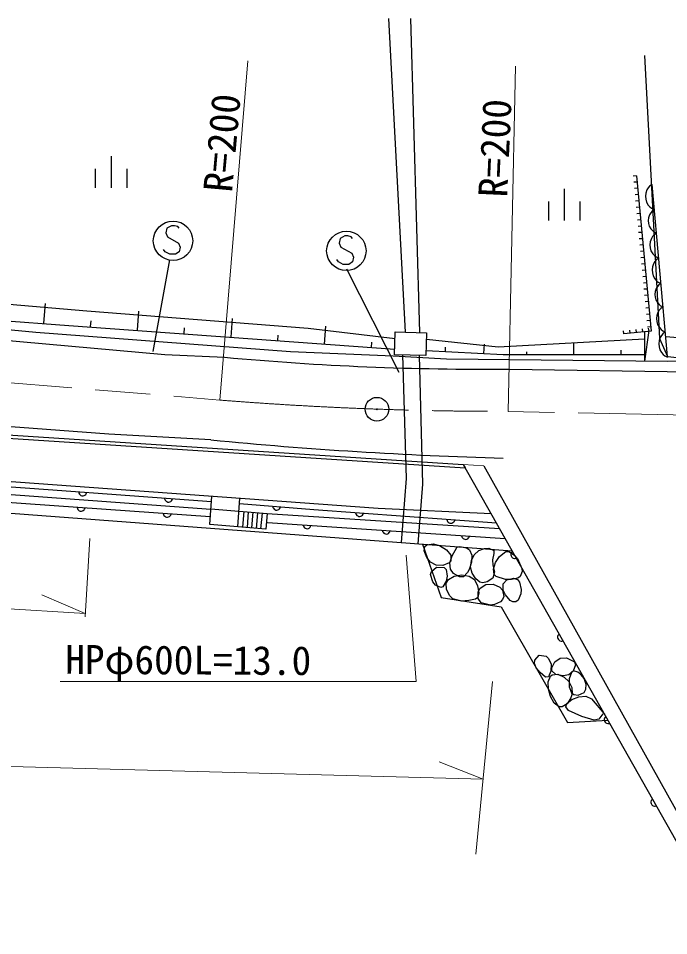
# Model space of a CAD drawing. Units: millimetres, scale not verified. Extents: x 40000 to 680000, y 20000 to 380000.
# Drawn here: x 146984 to 188253, y 248977 to 307191 of the extents above; entities that cross this region are included whole.
import ezdxf
from ezdxf.enums import TextEntityAlignment as Align

# ---------------------------------------------------------------- set-up
doc = ezdxf.new("R2010")
doc.units = ezdxf.units.MM
doc.header["$LTSCALE"] = 1000
doc.linetypes.add('CHAIN', pattern=[18.5, 12, -1.5, 3.5, -1.5])
for name, color, linetype, lineweight in [('M-BGD', 7, 'Continuous', 25), ('M-BGD-EXST', 7, 'Continuous', 25), ('M-BMK', 2, 'CHAIN', 13), ('M-BMK-SRVR', 3, 'Continuous', 25), ('M-STR-HTXT', 7, 'Continuous', 13), ('M-STR-STRC', 7, 'Continuous', 25)]:
    doc.layers.add(name, color=color, linetype=linetype, lineweight=lineweight)
doc.styles.add('ＭＳ ゴシック', font='')
doc.styles.get('ＭＳ ゴシック').set_extended_font_data('MS Gothic')

msp = doc.modelspace()

# ---------------------------------------------------------------- linework, layer by layer
at = {"layer": 'M-BGD'}
for p, q in [((171560, 287280), (170497, 307191)), ((171863, 307177), (172441, 287254)), ((186730, 304835), (187679, 286869)), ((152867, 298438), (152867, 296438)), ((151867, 297638), (151867, 296438)), ((153867, 297638), (153867, 296438)), ((186206, 297204), (186007, 297185)), ((186206, 297204), (187137, 287349)), ((181623, 296365), (181623, 294365)), ((186244, 296804), (186045, 296786)), ((186282, 296405), (186083, 296386)), ((186959, 296434), (186875, 296298)), ((187046, 296538), (186959, 296434)), ((187197, 296648), (187046, 296538)), ((188183, 285721), (187197, 296648)), ((186319, 296006), (186120, 295987)), ((186797, 296098), (186782, 295904)), ((186782, 295904), (186800, 295713)), ((186875, 296298), (186797, 296098)), ((180623, 295565), (180623, 294365)), ((182623, 295565), (182623, 294365)), ((186357, 295606), (186158, 295587)), ((186395, 295207), (186196, 295188)), ((186800, 295713), (186849, 295524)), ((186849, 295524), (186962, 295342)), ((186962, 295342), (187069, 295223)), ((187069, 295223), (187173, 295136)), ((186433, 294807), (186233, 294788)), ((187039, 294726), (186966, 294539)), ((187118, 294854), (187039, 294726)), ((187200, 294952), (187118, 294854)), ((187173, 295136), (187341, 295055)), ((187341, 295055), (187200, 294952)), ((186470, 294408), (186271, 294389)), ((186508, 294008), (186309, 293989)), ((186966, 294539), (186952, 294357)), ((186952, 294357), (186968, 294178)), ((186968, 294178), (187014, 294001)), ((187014, 294001), (187120, 293830)), ((186546, 293609), (186347, 293590)), ((187120, 293830), (187221, 293719)), ((187221, 293719), (187318, 293637)), ((187325, 293451), (187238, 293347)), ((187318, 293637), (187476, 293561)), ((187476, 293561), (187325, 293451)), ((186583, 293209), (186384, 293191)), ((187076, 293011), (187061, 292817)), ((187061, 292817), (187078, 292625)), ((187154, 293211), (187076, 293011)), ((187238, 293347), (187154, 293211)), ((186621, 292810), (186422, 292791)), ((186659, 292410), (186460, 292392)), ((187078, 292625), (187127, 292437)), ((187127, 292437), (187240, 292254)), ((187240, 292254), (187347, 292136)), ((186697, 292011), (186497, 291992)), ((187382, 291753), (187298, 291617)), ((187347, 292136), (187452, 292049)), ((187469, 291857), (187382, 291753)), ((187452, 292049), (187620, 291967)), ((187620, 291967), (187469, 291857)), ((186734, 291612), (186535, 291593)), ((186772, 291212), (186573, 291193)), ((187219, 291417), (187205, 291223)), ((187205, 291223), (187222, 291032)), ((187298, 291617), (187219, 291417)), ((186810, 290813), (186611, 290794)), ((187222, 291032), (187271, 290844)), ((187271, 290844), (187384, 290661)), ((187384, 290661), (187491, 290542)), ((187491, 290542), (187595, 290455)), ((151322, 288601), (136046, 289913)), ((186847, 290413), (186648, 290394)), ((186885, 290014), (186686, 289995)), ((187462, 290045), (187388, 289858)), ((187541, 290173), (187462, 290045)), ((187622, 290271), (187541, 290173)), ((187595, 290455), (187763, 290374)), ((187763, 290374), (187622, 290271)), ((186923, 289614), (186724, 289596)), ((187388, 289858), (187375, 289676)), ((187375, 289676), (187391, 289497)), ((187391, 289497), (187437, 289320)), ((135244, 288850), (150187, 287689)), ((148604, 287851), (148697, 289096)), ((186960, 289215), (186761, 289196)), ((186998, 288815), (186799, 288797)), ((187437, 289320), (187543, 289149)), ((187543, 289149), (187643, 289038)), ((187643, 289038), (187741, 288956)), ((187748, 288770), (187661, 288666)), ((187741, 288956), (187898, 288880)), ((187898, 288880), (187748, 288770)), ((134813, 288488), (148102, 287281)), ((165375, 287503), (151322, 288601)), ((154542, 287407), (154632, 288616)), ((187036, 288416), (186837, 288397)), ((187498, 288330), (187483, 288136)), ((187576, 288530), (187498, 288330)), ((187661, 288666), (187576, 288530)), ((150187, 287689), (170871, 286186)), ((151573, 287629), (151600, 287997)), ((160480, 286963), (160567, 288136)), ((166417, 286519), (166502, 287655)), ((187074, 288017), (186874, 287998)), ((187111, 287617), (186912, 287598)), ((187483, 288136), (187501, 287944)), ((187501, 287944), (187550, 287756)), ((187550, 287756), (187663, 287573)), ((139562, 287363), (156272, 285848)), ((148102, 287281), (164248, 286053)), ((157511, 287185), (157537, 287542)), ((163449, 286741), (163474, 287087)), ((170890, 286843), (165375, 287503)), ((170861, 285843), (170903, 287299)), ((170903, 287299), (172893, 287241)), ((172893, 287241), (172851, 285785)), ((185410, 287162), (185389, 287361)), ((187137, 287349), (185410, 287162)), ((185809, 287205), (185788, 287404)), ((186208, 287248), (186186, 287447)), ((186607, 287291), (186585, 287490)), ((186722, 287302), (186730, 285443)), ((186735, 285443), (187015, 287374)), ((187006, 287335), (186984, 287533)), ((187663, 287573), (187770, 287455)), ((187804, 287072), (187720, 286936)), ((187770, 287455), (187874, 287368)), ((187891, 287176), (187804, 287072)), ((187874, 287368), (188042, 287286)), ((188042, 287286), (187891, 287176)), ((169386, 286297), (169411, 286632)), ((172882, 286841), (177435, 286344)), ((176531, 285920), (176562, 286516)), ((177435, 286344), (186724, 286852)), ((182241, 285854), (182241, 286607)), ((187642, 286736), (187627, 286542)), ((187627, 286542), (187645, 286351)), ((187720, 286936), (187642, 286736)), ((187679, 286869), (188183, 285721)), ((191222, 286722), (188070, 286982)), ((156272, 285848), (160068, 285687)), ((164248, 286053), (170766, 285764)), ((172851, 285785), (170861, 285843)), ((172860, 286113), (177754, 285855)), ((174084, 286049), (174099, 286333)), ((177754, 285855), (186728, 285854)), ((179250, 285855), (179250, 286032)), ((185233, 285854), (185233, 286129)), ((187645, 286351), (187694, 286163)), ((187694, 286163), (187807, 285980)), ((187807, 285980), (187914, 285861)), ((187914, 285861), (188018, 285774)), ((170766, 285764), (174154, 285593)), ((171363, 285829), (171587, 277980)), ((172430, 285797), (172623, 277624)), ((174154, 285593), (188172, 285426)), ((188018, 285774), (188186, 285693)), ((188172, 285426), (190875, 285475)), ((188183, 285721), (190875, 285475)), ((178149, 284932), (213316, 284366)), ((152716, 280808), (141276, 281660)), ((159209, 280440), (152716, 280808)), ((175215, 278884), (191785, 249565)), ((132818, 278798), (169815, 276106)), ((148869, 277271), (134711, 278306)), ((176514, 278800), (193159, 248977)), ((131954, 278052), (159205, 276038)), ((171587, 277980), (171286, 273924)), ((159167, 275550), (131830, 277475)), ((159242, 276507), (148869, 277271)), ((150818, 277116), (150833, 277055)), ((172623, 277624), (172334, 273845)), ((132431, 276837), (178316, 273397)), ((150833, 277055), (150860, 277003)), ((150860, 277003), (150906, 276949)), ((150906, 276949), (150954, 276916)), ((150954, 276916), (151012, 276891)), ((151012, 276891), (151092, 276885)), ((151092, 276885), (151153, 276901)), ((151153, 276901), (151205, 276927)), ((151205, 276927), (151259, 276974)), ((151259, 276974), (151292, 277021)), ((151292, 277021), (151316, 277080)), ((156268, 276722), (156283, 276660)), ((156283, 276660), (156310, 276608)), ((156310, 276608), (156356, 276555)), ((156356, 276555), (156404, 276521)), ((156404, 276521), (156462, 276497)), ((156603, 276507), (156655, 276533)), ((156655, 276533), (156709, 276580)), ((156709, 276580), (156742, 276627)), ((156742, 276627), (156767, 276686)), ((159128, 275062), (159271, 276873)), ((160904, 274921), (161041, 276744)), ((150716, 276145), (150732, 276084)), ((150732, 276084), (150758, 276032)), ((150758, 276032), (150805, 275978)), ((150805, 275978), (150852, 275945)), ((150852, 275945), (150911, 275921)), ((151052, 275931), (151104, 275957)), ((151104, 275957), (151157, 276004)), ((151157, 276004), (151191, 276051)), ((151191, 276051), (151215, 276110)), ((156462, 276497), (156542, 276491)), ((156542, 276491), (156603, 276507)), ((159207, 276055), (162777, 275772)), ((165735, 276007), (161014, 276383)), ((163125, 276215), (163141, 276154)), ((163141, 276154), (163167, 276101)), ((163167, 276101), (163212, 276048)), ((163212, 276048), (163260, 276014)), ((163260, 276014), (163318, 275989)), ((163318, 275989), (163398, 275983)), ((163398, 275983), (163459, 275998)), ((163459, 275998), (163511, 276024)), ((163511, 276024), (163565, 276070)), ((163565, 276070), (163599, 276117)), ((163599, 276117), (163624, 276175)), ((177328, 275146), (165735, 276007)), ((169815, 276106), (176980, 275761)), ((150911, 275921), (150991, 275915)), ((150991, 275915), (151052, 275931)), ((156183, 275760), (156199, 275699)), ((156199, 275699), (156226, 275647)), ((156226, 275647), (156272, 275593)), ((156272, 275593), (156320, 275560)), ((156320, 275560), (156378, 275536)), ((156378, 275536), (156458, 275530)), ((156458, 275530), (156519, 275546)), ((156519, 275546), (156571, 275572)), ((156571, 275572), (156625, 275619)), ((156625, 275619), (156658, 275666)), ((156658, 275666), (156682, 275725)), ((161237, 274894), (161324, 275887)), ((161523, 274872), (161598, 275866)), ((161807, 274849), (161893, 275842)), ((162105, 274826), (162192, 275819)), ((162378, 274804), (162488, 275795)), ((162777, 275772), (162698, 274779)), ((162777, 275772), (177519, 274808)), ((168384, 275810), (168400, 275749)), ((168400, 275749), (168426, 275697)), ((168426, 275697), (168472, 275643)), ((168472, 275643), (168520, 275610)), ((168520, 275610), (168578, 275585)), ((168578, 275585), (168658, 275579)), ((168658, 275579), (168719, 275595)), ((168719, 275595), (168771, 275621)), ((168771, 275621), (168825, 275667)), ((168825, 275667), (168858, 275715)), ((168858, 275715), (168883, 275773)), ((174180, 275380), (174196, 275318)), ((162698, 274779), (159128, 275062)), ((177879, 274170), (162791, 275185)), ((165056, 275032), (165072, 274971)), ((165072, 274971), (165099, 274919)), ((165099, 274919), (165145, 274866)), ((165145, 274866), (165193, 274833)), ((165193, 274833), (165252, 274809)), ((165252, 274809), (165331, 274803)), ((165331, 274803), (165393, 274819)), ((165393, 274819), (165445, 274846)), ((165445, 274846), (165498, 274892)), ((165498, 274892), (165531, 274940)), ((165531, 274940), (165555, 274999)), ((174196, 275318), (174222, 275266)), ((174222, 275266), (174268, 275213)), ((174268, 275213), (174316, 275179)), ((174316, 275179), (174374, 275155)), ((174374, 275155), (174454, 275149)), ((174454, 275149), (174515, 275164)), ((174515, 275164), (174567, 275190)), ((174567, 275190), (174621, 275237)), ((174621, 275237), (174655, 275284)), ((174655, 275284), (174679, 275342)), ((170086, 274694), (170102, 274633)), ((170102, 274633), (170128, 274581)), ((170128, 274581), (170175, 274528)), ((170175, 274528), (170223, 274495)), ((170223, 274495), (170281, 274471)), ((170281, 274471), (170361, 274465)), ((170361, 274465), (170422, 274481)), ((170422, 274481), (170474, 274508)), ((170474, 274508), (170527, 274554)), ((170527, 274554), (170560, 274602)), ((170560, 274602), (170584, 274661)), ((175115, 274356), (175131, 274295)), ((175131, 274295), (175158, 274243)), ((175158, 274243), (175204, 274190)), ((175204, 274190), (175252, 274156)), ((175503, 274169), (175557, 274216)), ((175557, 274216), (175590, 274264)), ((175590, 274264), (175614, 274322)), ((172623, 273824), (173811, 270427)), ((175252, 274156), (175310, 274132)), ((175310, 274132), (175390, 274127)), ((175390, 274127), (175451, 274143)), ((175451, 274143), (175503, 274169)), ((178247, 273193), (178246, 273135)), ((178246, 273135), (178258, 273073)), ((178266, 273261), (178247, 273193)), ((178258, 273073), (178297, 273003)), ((178295, 273312), (178266, 273261)), ((178337, 273359), (178295, 273312)), ((178297, 273003), (178344, 272961)), ((178344, 272961), (178395, 272932)), ((178395, 272932), (178463, 272913)), ((178463, 272913), (178521, 272912)), ((178521, 272912), (178583, 272924)), ((173811, 270427), (177615, 269845)), ((177615, 269845), (181834, 262506)), ((181208, 267954), (181207, 267896)), ((181207, 267896), (181219, 267834)), ((181227, 268022), (181208, 267954)), ((181219, 267834), (181258, 267764)), ((181256, 268073), (181227, 268022)), ((181298, 268120), (181256, 268073)), ((181258, 267764), (181305, 267722)), ((181305, 267722), (181356, 267693)), ((181356, 267693), (181424, 267674)), ((181424, 267674), (181482, 267672)), ((181482, 267672), (181544, 267685)), ((181834, 262506), (184387, 262654)), ((184169, 262715), (184168, 262657)), ((184168, 262657), (184180, 262594)), ((184188, 262783), (184169, 262715)), ((184180, 262594), (184219, 262525)), ((184217, 262834), (184188, 262783)), ((184259, 262881), (184217, 262834)), ((184219, 262525), (184266, 262482)), ((184266, 262482), (184317, 262454)), ((184317, 262454), (184385, 262435)), ((184385, 262435), (184443, 262433)), ((184443, 262433), (184505, 262445)), ((187130, 257476), (187129, 257417)), ((187129, 257417), (187141, 257355)), ((187149, 257544), (187130, 257476)), ((187141, 257355), (187180, 257286)), ((187178, 257594), (187149, 257544)), ((187220, 257641), (187178, 257594)), ((187180, 257286), (187227, 257243)), ((187227, 257243), (187278, 257214)), ((187278, 257214), (187346, 257195)), ((187346, 257195), (187404, 257194)), ((187404, 257194), (187466, 257206))]:
    msp.add_line(p, q, dxfattribs=at)
for points in [[(173714, 273736), (174149, 273470), (174420, 273115), (174427, 272770), (174315, 272629), (173919, 272466), (173493, 272479), (173144, 272678), (172904, 272976), (172736, 273395), (172786, 273677), (172909, 273789), (173316, 273845)], [(174820, 273621), (175009, 273676), (175431, 273585), (175604, 273457), (175767, 273115), (175734, 272688), (175590, 272219), (175494, 272013), (175225, 271753), (174978, 271745), (174608, 271966), (174414, 272245), (174376, 272629), (174512, 273082), (174803, 273611)], [(177153, 273229), (177065, 272835), (177090, 272480), (177198, 272074), (177089, 271661), (176731, 271434), (176452, 271370), (176263, 271419), (176017, 271617), (175785, 271972), (175684, 272372), (175735, 272783), (175907, 273152), (176214, 273420), (176577, 273545), (176833, 273569), (177168, 273410)], [(177921, 273361), (178106, 273354), (178470, 273126), (178651, 272921), (178945, 272281), (178959, 272077), (178834, 271767), (178691, 271664), (178280, 271583), (177895, 271589), (177299, 271771), (177186, 271898), (177133, 272241), (177275, 272648), (177522, 273035)], [(174008, 272349), (174135, 272218), (174197, 271785), (174140, 271482), (173922, 271118), (173798, 271068), (173448, 271227), (173296, 271422), (173150, 271889), (173194, 272091), (173529, 272372)], [(176117, 271167), (176209, 270732), (176140, 270441), (176001, 270332), (175580, 270236), (175111, 270200), (174552, 270361), (174358, 270546), (174150, 270937), (174135, 271343), (174274, 271580), (174645, 271795), (175123, 271867), (175595, 271789), (175930, 271576)], [(177710, 270307), (177585, 270158), (177200, 269995), (176948, 269954), (176348, 270088), (176166, 270365), (176159, 270796), (176284, 271035), (176653, 271261), (177125, 271279), (177550, 271102), (177719, 270909), (177784, 270503)], [(178657, 271570), (178796, 271412), (178901, 270937), (178876, 270678), (178697, 270260), (178553, 270159), (178374, 270157), (178200, 270249), (177889, 270610), (177756, 270902), (177761, 271310), (177984, 271554), (178417, 271656)], [(180479, 266709), (180631, 266576), (180789, 266204), (180784, 265755), (180626, 265392), (180432, 265384), (180098, 265676), (179843, 265973), (179733, 266249), (179765, 266460), (180038, 266781)], [(182285, 266353), (182337, 266168), (182193, 265757), (181925, 265527), (181551, 265465), (181102, 265552), (180847, 265792), (180833, 265976), (181037, 266357), (181367, 266581), (181771, 266607)], [(182053, 264079), (181820, 263692), (181493, 263493), (181297, 263505), (180990, 263739), (180757, 264157), (180629, 264615), (180609, 265091), (180745, 265444), (180865, 265536), (181222, 265566), (181627, 265375), (181912, 265104), (182110, 264731), (182126, 264322)], [(183016, 264923), (182894, 265297), (182678, 265554), (182497, 265702), (182212, 265786), (182078, 265685), (181947, 265270), (181938, 264776), (182086, 264387), (182227, 264272), (182503, 264229), (182881, 264416), (182997, 264621)]]:
    msp.add_lwpolyline(points, close=True, dxfattribs=at)
msp.add_lwpolyline([(184077, 263050), (183814, 262722), (183532, 262651), (182745, 262887), (181902, 263273), (181732, 263504), (181797, 263713), (182105, 263965), (182550, 264137), (182995, 264166), (183362, 264012), (184179, 263029)], dxfattribs=at)
for centre, radius, start, end in [((176595, 464576), 179651, 264.72217, 270.49561), ((185052, 545718), 266534, 264.43604, 268.43262)]:
    msp.add_arc(centre, radius, start, end, dxfattribs=at)
at = {"layer": 'M-BGD-EXST'}
for p, q in [((156700, 294026), (156400, 293876)), ((156900, 294026), (156700, 294026)), ((157100, 293976), (156900, 294026)), ((156400, 293876), (156350, 293576)), ((156350, 293576), (156450, 293326)), ((157200, 293876), (157100, 293976)), ((156450, 293326), (157150, 292926)), ((157150, 292926), (157250, 292676)), ((167400, 293229), (167350, 292929)), ((167350, 292929), (167450, 292679)), ((167700, 293379), (167400, 293229)), ((167900, 293379), (167700, 293379)), ((168100, 293329), (167900, 293379)), ((168200, 293229), (168100, 293329)), ((156300, 292376), (156200, 292526)), ((156600, 292226), (156300, 292376)), ((157200, 292376), (156950, 292226)), ((157250, 292676), (157200, 292376)), ((167450, 292679), (168150, 292279)), ((168150, 292279), (168250, 292029)), ((156568, 291863), (155517, 286039)), ((156950, 292226), (156600, 292226)), ((167300, 291729), (167200, 291879)), ((167600, 291579), (167300, 291729)), ((168200, 291729), (167950, 291579)), ((168250, 292029), (168200, 291729)), ((167950, 291579), (167600, 291579)), ((167811, 291297), (171128, 284745))]:
    msp.add_line(p, q, dxfattribs=at)
for centre in [(156800, 293076), (167800, 292429)]:
    msp.add_circle(centre, 1250, dxfattribs=at)
at = {"layer": 'M-BMK'}
for p, q in [((138414, 284737), (159766, 282965)), ((212995, 281518), (178065, 282249)), ((176514, 278800), (175215, 278884))]:
    msp.add_line(p, q, dxfattribs=at)
msp.add_arc((177837, 510691), 228442, 265.46338, 270.05713, dxfattribs=at)
at = {"layer": 'M-BMK-SRVR'}
for radius in [750, 30]:
    msp.add_circle((169741, 282386), radius, dxfattribs=at)
at = {"layer": 'M-STR-HTXT'}
for p, q in [((161553, 304491), (159766, 282965)), ((178065, 282249), (178524, 304161)), ((151525, 274173), (151221, 269213)), ((172228, 265114), (171595, 273133)), ((151234, 269412), (131236, 270662)), ((151234, 269412), (148484, 270612)), ((149648, 265114), (172228, 265114)), ((177082, 265114), (176026, 254140)), ((129873, 260149), (176484, 258912)), ((176484, 258912), (173693, 260012))]:
    msp.add_line(p, q, dxfattribs=at)
at = {"layer": 'M-STR-STRC'}
for p, q in [((141167, 280882), (175333, 278676)), ((141180, 281081), (175215, 278884)), ((175215, 278884), (175333, 278676))]:
    msp.add_line(p, q, dxfattribs=at)

# ---------------------------------------------------------------- texts
at = {"layer": 'M-STR-HTXT', "style": 'ＭＳ ゴシック'}
for s, rotation, p in [('R=200', 84.9, (161089, 296050)), ('R=200', 87.4, (178550, 295773)), ('HPφ600L=13.0', 359.7, (149953, 265047))]:
    msp.add_text(s, height=1833, rotation=rotation, dxfattribs=at).set_placement(p, align=Align.BOTTOM_LEFT)

doc.saveas('drawing.dxf')
